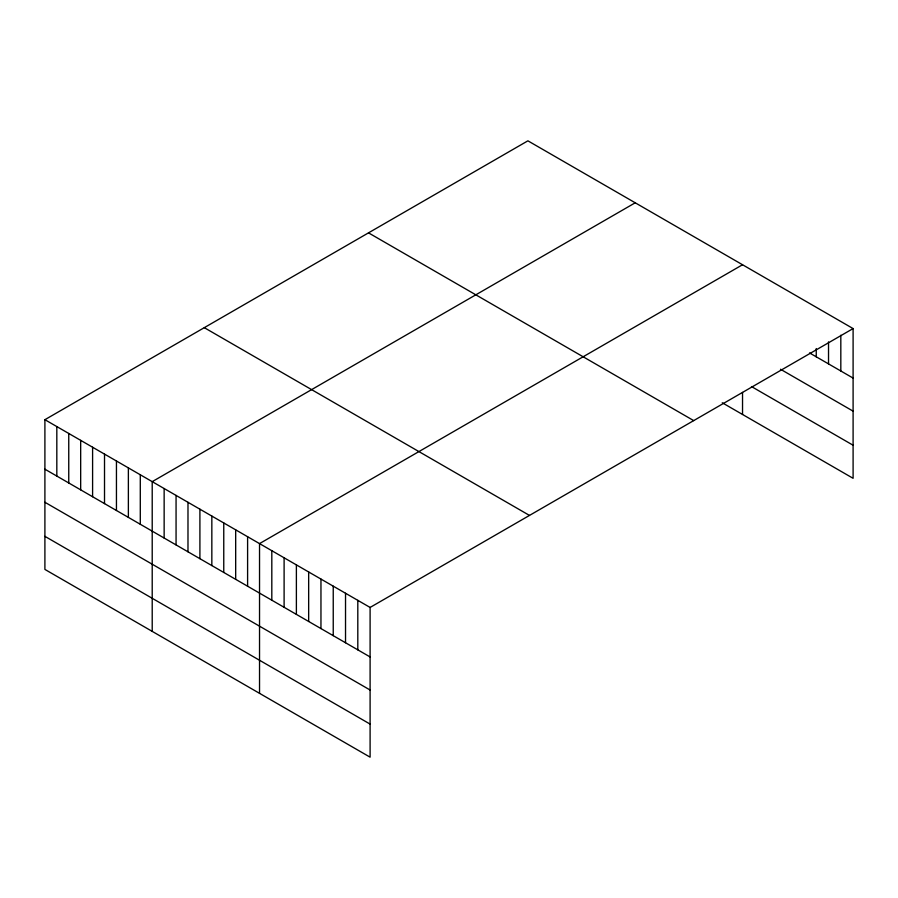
<?xml version="1.0" encoding="UTF-8"?>
<svg xmlns="http://www.w3.org/2000/svg" width="898" height="898" viewBox="0 0 898 898"><rect width="100%" height="100%" fill="white"/><g stroke="black" fill="none" stroke-linecap="round" stroke-linejoin="round"><path stroke-width="1.35" d="M853.1 328.578L370.099 607.441L370.099 757.171L44.9 569.422L44.9 419.692L527.901 140.829L853.1 328.578L853.1 478.308L722.261 402.764M635.223 202.791L152.211 481.654L152.211 631.373M742.534 264.753L259.533 543.604L259.533 693.335M809.547 352.936L853.1 378.08M780.508 369.246L853.1 411.149M751.469 386.555L853.1 445.228M368.517 232.863L693.705 420.612M204.295 327.669L529.483 515.418M44.9 419.692L370.099 607.441M44.9 469.194L370.099 656.943M44.9 502.263L370.099 690.012M44.9 536.342L370.099 724.091M840.82 335.235L840.82 370.986M828.528 341.891L828.528 363.892M816.248 348.547L816.248 356.798M742.534 392.426L742.534 414.472M357.808 600.347L357.808 649.849M345.528 593.252L345.528 642.755M333.237 586.17L333.237 635.661M320.956 579.075L320.956 628.566M308.665 571.981L308.665 621.472M296.385 564.887L296.385 614.378M284.105 557.793L284.105 607.295M271.813 550.699L271.813 600.201M247.601 536.723L247.601 586.226M235.68 529.842L235.68 579.333M223.759 522.95L223.759 572.453M211.838 516.069L211.838 565.572M199.906 509.188L199.906 558.679M187.985 502.308L187.985 551.799M176.064 495.415L176.064 544.918M164.143 488.534L164.143 538.025M140.29 474.761L140.29 524.264M128.369 467.88L128.369 517.383M116.448 461L116.448 510.491M104.516 454.119L104.516 503.61M92.595 447.226L92.595 496.729M80.674 440.346L80.674 489.837M68.753 433.465L68.753 482.956M56.821 426.572L56.821 476.075"/></g></svg>
